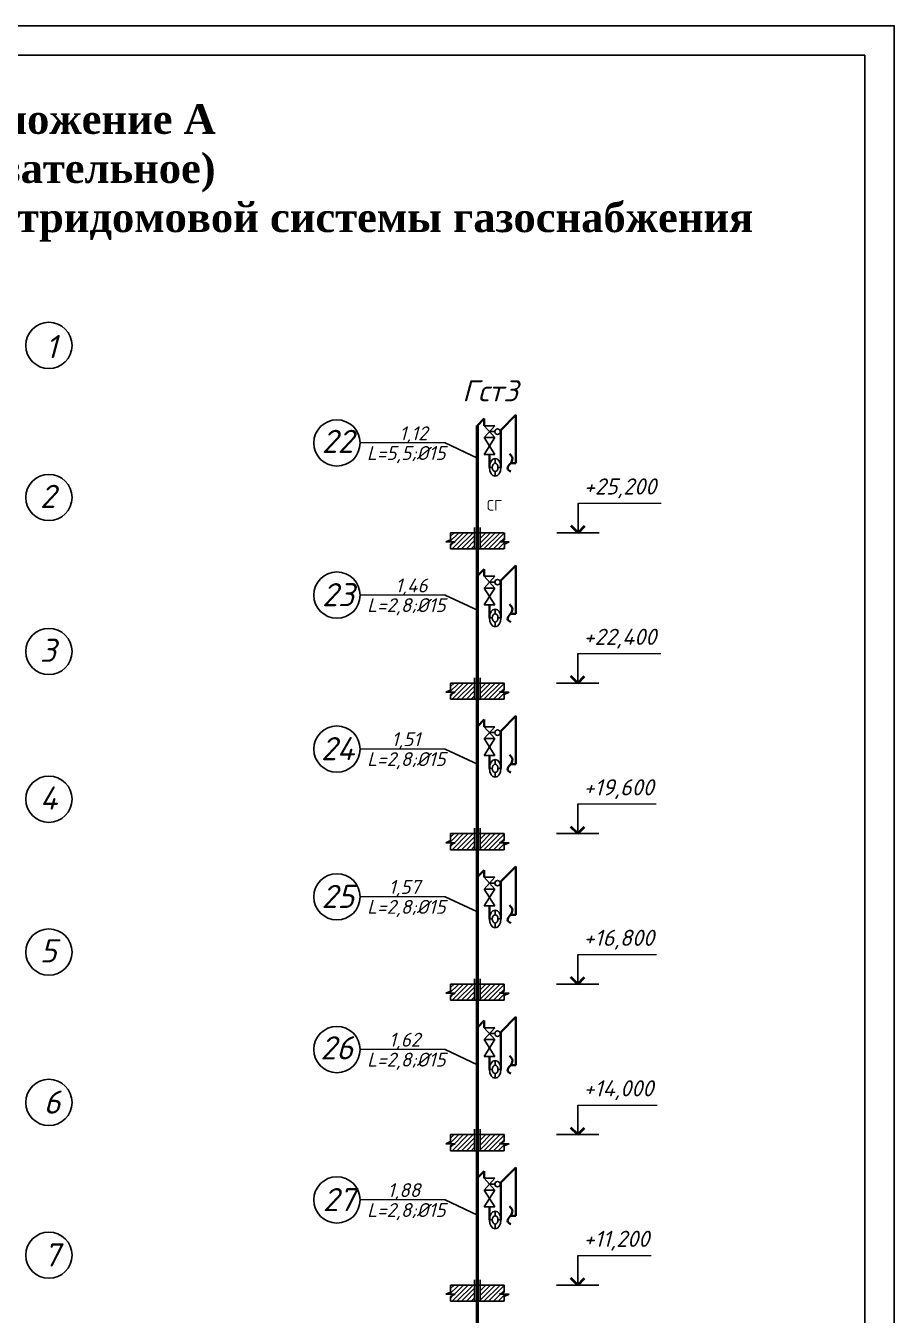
# Model space of a CAD drawing. Header units: millimetres. Extents: x -710977 to 10671, y -929782 to 89628.
# Drawn here: x 2896.1 to 3043.3, y 2924.8 to 3143.6 of the extents above; entities that cross this region are included whole.
import ezdxf

# ---------------------------------------------------------------- set-up
doc = ezdxf.new("R2010")
doc.units = ezdxf.units.MM
doc.header["$LTSCALE"] = 0.4
doc.layers.add('аксонометрия', color=84, linetype='Continuous')
doc.layers.add('кварталыИнфо', color=7, linetype='Continuous')
for name, color, linetype, lineweight in [('газ', 7, 'Continuous', 40), ('здания', 7, 'Continuous', 25), ('Надписи', 7, 'Continuous', 20)]:
    doc.layers.add(name, color=color, linetype=linetype, lineweight=lineweight)
doc.styles.add('1111', font='times.ttf', dxfattribs={"height": 3.5})
doc.styles.add('Zhenka', font='isocpeur.ttf', dxfattribs={"height": 400})
doc.styles.add('текстовый', font='isocpeui.ttf', dxfattribs={"height": 5})
pattern_1 = [(45, (2511.46534, 2806.4105), (-0.4030726, 0.4030726), [])]
pattern_2 = [(45, (2511.46534, 2831.94787), (-0.4030726, 0.4030726), [])]
pattern_3 = [(45, (2511.46534, 2857.48524), (-0.4030726, 0.4030726), [])]
pattern_4 = [(45, (2511.46534, 2883.0226), (-0.4030726, 0.4030726), [])]

msp = doc.modelspace()

# ---------------------------------------------------------------- hatches: boundary and pattern name
at = {"layer": 'аксонометрия', "lineweight": 25}
h = msp.add_hatch(dxfattribs=at)
h.set_pattern_fill('ANSI31', scale=4.560246, style=0)
h.set_pattern_definition([(45, (2511.46534, 2934.0698), (-0.4030726, 0.4030726), [])])
h.paths.add_polyline_path([(2972.181, 3054.805), (2972.181, 3057.541), (2968.077, 3057.541), (2968.077, 3056.363), (2967.268, 3055.991), (2968.886, 3055.991), (2968.077, 3055.619), (2968.077, 3054.805)])
h = msp.add_hatch(dxfattribs=at)
h.set_pattern_fill('ANSI31', scale=4.560246, style=0)
h.set_pattern_definition([(45, (2511.46534, 2908.5324), (-0.4030726, 0.4030726), [])])
h.paths.add_polyline_path([(2978.006, 3055.991), (2976.389, 3055.991), (2977.197, 3056.363), (2977.197, 3057.541), (2973.093, 3057.541), (2973.093, 3054.805), (2977.197, 3054.805), (2977.197, 3055.619)])
h = msp.add_hatch(dxfattribs=at)
h.set_pattern_fill('ANSI31', scale=4.560246, style=0)
h.set_pattern_definition([(45, (2511.46534, 2908.56), (-0.4030726, 0.4030726), [])])
h.paths.add_polyline_path([(2972.181, 3029.295), (2972.181, 3032.032), (2968.077, 3032.032), (2968.077, 3030.853), (2967.268, 3030.481), (2968.886, 3030.481), (2968.077, 3030.109), (2968.077, 3029.295)])
h = msp.add_hatch(dxfattribs=at)
h.set_pattern_fill('ANSI31', scale=4.560246, style=0)
h.set_pattern_definition(pattern_4)
h.paths.add_polyline_path([(2978.006, 3030.481), (2976.389, 3030.481), (2977.197, 3030.853), (2977.197, 3032.032), (2973.093, 3032.032), (2973.093, 3029.295), (2977.197, 3029.295), (2977.197, 3030.109)])
h = msp.add_hatch(dxfattribs=at)
h.set_pattern_fill('ANSI31', scale=4.560246, style=0)
h.set_pattern_definition(pattern_4)
h.paths.add_polyline_path([(2972.181, 3003.758), (2972.181, 3006.494), (2968.077, 3006.494), (2968.077, 3005.316), (2967.268, 3004.944), (2968.886, 3004.944), (2968.077, 3004.571), (2968.077, 3003.758)])
h = msp.add_hatch(dxfattribs=at)
h.set_pattern_fill('ANSI31', scale=4.560246, style=0)
h.set_pattern_definition(pattern_3)
h.paths.add_polyline_path([(2978.006, 3004.944), (2976.389, 3004.944), (2977.197, 3005.316), (2977.197, 3006.494), (2973.093, 3006.494), (2973.093, 3003.758), (2977.197, 3003.758), (2977.197, 3004.571)])
h = msp.add_hatch(dxfattribs=at)
h.set_pattern_fill('ANSI31', scale=4.560246, style=0)
h.set_pattern_definition(pattern_3)
h.paths.add_polyline_path([(2972.181, 2978.221), (2972.181, 2980.957), (2968.077, 2980.957), (2968.077, 2979.779), (2967.268, 2979.406), (2968.886, 2979.406), (2968.077, 2979.034), (2968.077, 2978.221)])
h = msp.add_hatch(dxfattribs=at)
h.set_pattern_fill('ANSI31', scale=4.560246, style=0)
h.set_pattern_definition(pattern_2)
h.paths.add_polyline_path([(2978.006, 2979.406), (2976.389, 2979.406), (2977.197, 2979.779), (2977.197, 2980.957), (2973.093, 2980.957), (2973.093, 2978.221), (2977.197, 2978.221), (2977.197, 2979.034)])
h = msp.add_hatch(dxfattribs=at)
h.set_pattern_fill('ANSI31', scale=4.560246, style=0)
h.set_pattern_definition(pattern_2)
h.paths.add_polyline_path([(2972.181, 2952.683), (2972.181, 2955.419), (2968.077, 2955.419), (2968.077, 2954.241), (2967.268, 2953.869), (2968.886, 2953.869), (2968.077, 2953.497), (2968.077, 2952.683)])
h = msp.add_hatch(dxfattribs=at)
h.set_pattern_fill('ANSI31', scale=4.560246, style=0)
h.set_pattern_definition(pattern_1)
h.paths.add_polyline_path([(2978.006, 2953.869), (2976.389, 2953.869), (2977.197, 2954.241), (2977.197, 2955.419), (2973.093, 2955.419), (2973.093, 2952.683), (2977.197, 2952.683), (2977.197, 2953.497)])
h = msp.add_hatch(dxfattribs=at)
h.set_pattern_fill('ANSI31', scale=4.560246, style=0)
h.set_pattern_definition(pattern_1)
h.paths.add_polyline_path([(2972.181, 2927.146), (2972.181, 2929.882), (2968.077, 2929.882), (2968.077, 2928.704), (2967.268, 2928.332), (2968.886, 2928.332), (2968.077, 2927.959), (2968.077, 2927.146)])
h = msp.add_hatch(dxfattribs=at)
h.set_pattern_fill('ANSI31', scale=4.560246, style=0)
h.set_pattern_definition([(45, (2511.46534, 2780.8731), (-0.4030726, 0.4030726), [])])
h.paths.add_polyline_path([(2978.006, 2928.332), (2976.389, 2928.332), (2977.197, 2928.704), (2977.197, 2929.882), (2973.093, 2929.882), (2973.093, 2927.146), (2977.197, 2927.146), (2977.197, 2927.959)])

# ---------------------------------------------------------------- linework, layer by layer
at = {"color": 7, "lineweight": 35}
for p, q in [((2972.637, 3075.755), (2973.798, 3076.916)), ((2973.798, 3076.916), (2973.798, 3075.696)), ((2976.612, 3074.967), (2979.191, 3077.546)), ((2979.191, 3077.546), (2979.191, 3069.338)), ((2976.612, 3068.628), (2976.612, 3074.967)), ((2974.696, 3070.844), (2974.696, 3068.628)), ((2979.191, 3069.338), (2978.279, 3069.338)), ((2972.637, 3050.218), (2973.798, 3051.378)), ((2973.798, 3051.378), (2973.798, 3050.159)), ((2976.612, 3049.429), (2979.191, 3052.009)), ((2979.191, 3052.009), (2979.191, 3043.801)), ((2976.612, 3043.091), (2976.612, 3049.429)), ((2974.696, 3045.307), (2974.696, 3043.091)), ((2979.191, 3043.801), (2978.279, 3043.801)), ((2972.637, 3024.68), (2973.798, 3025.841)), ((2973.798, 3025.841), (2973.798, 3024.622)), ((2976.612, 3023.892), (2979.191, 3026.472)), ((2979.191, 3026.472), (2979.191, 3018.263)), ((2976.612, 3017.553), (2976.612, 3023.892)), ((2974.696, 3019.77), (2974.696, 3017.553)), ((2979.191, 3018.263), (2978.279, 3018.263)), ((2972.637, 2999.143), (2973.798, 3000.304)), ((2973.798, 3000.304), (2973.798, 2999.084)), ((2976.612, 2998.355), (2979.191, 3000.934)), ((2979.191, 3000.934), (2979.191, 2992.726)), ((2976.612, 2992.016), (2976.612, 2998.355)), ((2974.696, 2994.232), (2974.696, 2992.016)), ((2979.191, 2992.726), (2978.279, 2992.726)), ((2972.637, 2973.605), (2973.798, 2974.766)), ((2973.798, 2974.766), (2973.798, 2973.547)), ((2976.612, 2972.817), (2979.191, 2975.397)), ((2979.191, 2975.397), (2979.191, 2967.188)), ((2976.612, 2966.478), (2976.612, 2972.817)), ((2974.696, 2968.695), (2974.696, 2966.478)), ((2979.191, 2967.188), (2978.279, 2967.188)), ((2976.612, 2947.28), (2979.191, 2949.86)), ((2979.191, 2949.86), (2979.191, 2941.651)), ((2972.637, 2948.068), (2973.798, 2949.229)), ((2973.798, 2949.229), (2973.798, 2948.01)), ((2976.612, 2940.941), (2976.612, 2947.28)), ((2974.696, 2943.157), (2974.696, 2940.941)), ((2979.191, 2941.651), (2978.279, 2941.651))]:
    msp.add_line(p, q, dxfattribs=at)
at = {"color": 7, "lineweight": 20}
for p, q in [((2967.205, 3072.773), (2952.76, 3072.769)), ((2967.205, 3072.773), (2952.76, 3072.769)), ((2989.71, 3062.561), (3003.781, 3062.561)), ((2967.205, 3046.966), (2952.76, 3046.962)), ((2967.205, 3046.966), (2952.76, 3046.962)), ((2989.654, 3037.051), (3003.724, 3037.051)), ((2967.205, 3020.84), (2952.76, 3020.836)), ((2967.205, 3020.84), (2952.76, 3020.836)), ((2989.654, 3011.514), (3002.94, 3011.514)), ((2967.205, 2995.769), (2952.76, 2995.765)), ((2967.205, 2995.769), (2952.76, 2995.765)), ((2989.654, 2985.976), (3003.018, 2985.976)), ((2967.205, 2969.847), (2952.76, 2969.843)), ((2967.205, 2969.847), (2952.76, 2969.843)), ((2989.654, 2960.439), (3003.128, 2960.439)), ((2967.205, 2944.326), (2952.76, 2944.323)), ((2967.205, 2944.326), (2952.76, 2944.323)), ((2989.654, 2934.902), (3002.127, 2934.902))]:
    msp.add_line(p, q, dxfattribs=at)
at = {"color": 7, "lineweight": 25}
for p, q in [((2989.71, 3062.561), (2989.71, 3057.541)), ((2986.113, 3057.541), (2993.307, 3057.541)), ((2989.654, 3037.051), (2989.654, 3032.032)), ((2986.057, 3032.032), (2993.251, 3032.032)), ((2989.654, 3011.514), (2989.654, 3006.494)), ((2986.057, 3006.494), (2993.251, 3006.494)), ((2989.654, 2985.976), (2989.654, 2980.957)), ((2986.057, 2980.957), (2993.251, 2980.957)), ((2989.654, 2960.439), (2989.654, 2955.419)), ((2986.057, 2955.419), (2993.251, 2955.419)), ((2989.654, 2934.902), (2989.654, 2929.882)), ((2986.057, 2929.882), (2993.251, 2929.882))]:
    msp.add_line(p, q, dxfattribs=at)
msp.add_lwpolyline([(2746.323, 3143.559), (2746.323, 2723.559), (3043.323, 2723.559), (3043.323, 3143.559)], close=True)
for centre in [(2899.995, 3089.323), (2948.834, 3072.769), (2899.995, 3063.517), (2948.834, 3046.962), (2899.995, 3037.39), (2948.834, 3020.836), (2899.995, 3012.319), (2948.834, 2995.765), (2899.995, 2986.398), (2948.834, 2969.843), (2899.995, 2960.877), (2948.834, 2944.323), (2899.995, 2934.955)]:
    msp.add_circle(centre, 3.926, dxfattribs=at)
at = {"color": 7, "lineweight": 35}
for points in [[(2978.092, 3070.935), (2978.572, 3070.137), (2978.218, 3069.256), (2977.763, 3068.449), (2978.29, 3067.922)], [(2978.092, 3045.397), (2978.572, 3044.599), (2978.218, 3043.719), (2977.763, 3042.912), (2978.29, 3042.385)], [(2978.092, 3019.86), (2978.572, 3019.062), (2978.218, 3018.181), (2977.763, 3017.375), (2978.29, 3016.847)], [(2978.092, 2994.323), (2978.572, 2993.525), (2978.218, 2992.644), (2977.763, 2991.837), (2978.29, 2991.31)], [(2978.092, 2968.785), (2978.572, 2967.987), (2978.218, 2967.106), (2977.763, 2966.3), (2978.29, 2965.772)], [(2978.092, 2943.248), (2978.572, 2942.45), (2978.218, 2941.569), (2977.763, 2940.763), (2978.29, 2940.235)]]:
    msp.add_spline(points, degree=3, dxfattribs=at)
at = {"layer": 'аксонометрия', "color": 7, "lineweight": 53}
for p, q in [((2972.637, 3054.805), (2972.637, 3075.755)), ((2972.637, 3050.245), (2972.637, 3054.805)), ((2972.637, 2845.946), (2972.637, 3050.245))]:
    msp.add_line(p, q, dxfattribs=at)
at = {"layer": 'аксонометрия', "color": 7, "lineweight": 25}
for p, q in [((2974.696, 3074.693), (2975.608, 3074.693)), ((2975.654, 3069.345), (2975.654, 3070.135)), ((2975.179, 3068.628), (2974.696, 3068.628)), ((2975.654, 3067.121), (2975.654, 3067.911)), ((2976.612, 3068.628), (2976.129, 3068.628)), ((2968.077, 3057.541), (2977.197, 3057.541)), ((2968.077, 3057.541), (2968.077, 3056.363)), ((2972.181, 3057.541), (2972.181, 3058.453)), ((2972.181, 3057.541), (2972.181, 3054.805)), ((2973.093, 3057.541), (2973.093, 3058.453)), ((2973.093, 3057.541), (2973.093, 3054.805)), ((2977.243, 3057.541), (2977.243, 3056.363)), ((2968.077, 3056.363), (2967.268, 3055.991)), ((2967.268, 3055.991), (2968.886, 3055.991)), ((2968.077, 3055.619), (2968.886, 3055.991)), ((2968.077, 3055.619), (2968.077, 3054.805)), ((2968.077, 3054.805), (2977.197, 3054.805)), ((2977.243, 3056.363), (2976.435, 3055.991)), ((2976.435, 3055.991), (2978.052, 3055.991)), ((2977.243, 3055.619), (2978.052, 3055.991)), ((2977.243, 3055.619), (2977.243, 3054.805)), ((2974.696, 3049.156), (2975.608, 3049.156)), ((2975.654, 3043.807), (2975.654, 3044.598)), ((2975.179, 3043.091), (2974.696, 3043.091)), ((2975.654, 3041.583), (2975.654, 3042.374)), ((2976.612, 3043.091), (2976.129, 3043.091)), ((2972.181, 3032.032), (2972.181, 3032.944)), ((2973.093, 3032.032), (2973.093, 3032.944)), ((2968.077, 3030.853), (2967.268, 3030.481)), ((2967.268, 3030.481), (2968.886, 3030.481)), ((2968.077, 3032.032), (2977.197, 3032.032)), ((2968.077, 3032.032), (2968.077, 3030.853)), ((2968.077, 3030.109), (2968.886, 3030.481)), ((2972.181, 3032.032), (2972.181, 3029.295)), ((2973.093, 3032.032), (2973.093, 3029.295)), ((2977.197, 3030.853), (2976.389, 3030.481)), ((2976.389, 3030.481), (2978.006, 3030.481)), ((2977.197, 3032.032), (2977.197, 3030.853)), ((2977.197, 3030.109), (2978.006, 3030.481)), ((2968.077, 3030.109), (2968.077, 3029.295)), ((2968.077, 3029.295), (2977.197, 3029.295)), ((2972.637, 3029.295), (2972.637, 3024.735)), ((2977.197, 3030.109), (2977.197, 3029.295)), ((2974.696, 3023.618), (2975.608, 3023.618)), ((2975.179, 3017.553), (2974.696, 3017.553)), ((2975.654, 3018.27), (2975.654, 3019.061)), ((2976.612, 3017.553), (2976.129, 3017.553)), ((2975.654, 3016.046), (2975.654, 3016.837)), ((2968.077, 3006.494), (2977.197, 3006.494)), ((2968.077, 3006.494), (2968.077, 3005.316)), ((2972.181, 3006.494), (2972.181, 3007.406)), ((2972.181, 3006.494), (2972.181, 3003.758)), ((2973.093, 3006.494), (2973.093, 3007.406)), ((2973.093, 3006.494), (2973.093, 3003.758)), ((2977.197, 3006.494), (2977.197, 3005.316)), ((2968.077, 3005.316), (2967.268, 3004.944)), ((2967.268, 3004.944), (2968.886, 3004.944)), ((2968.077, 3004.571), (2968.886, 3004.944)), ((2968.077, 3004.571), (2968.077, 3003.758)), ((2977.197, 3005.316), (2976.389, 3004.944)), ((2976.389, 3004.944), (2978.006, 3004.944)), ((2977.197, 3004.571), (2978.006, 3004.944)), ((2977.197, 3004.571), (2977.197, 3003.758)), ((2968.077, 3003.758), (2977.197, 3003.758)), ((2972.637, 3003.758), (2972.637, 2999.198)), ((2974.696, 2998.081), (2975.608, 2998.081)), ((2975.654, 2992.732), (2975.654, 2993.523)), ((2975.179, 2992.016), (2974.696, 2992.016)), ((2975.654, 2990.509), (2975.654, 2991.299)), ((2976.612, 2992.016), (2976.129, 2992.016)), ((2968.077, 2980.957), (2977.197, 2980.957)), ((2968.077, 2980.957), (2968.077, 2979.779)), ((2972.181, 2980.957), (2972.181, 2981.869)), ((2972.181, 2980.957), (2972.181, 2978.221)), ((2973.093, 2980.957), (2973.093, 2981.869)), ((2973.093, 2980.957), (2973.093, 2978.221)), ((2977.197, 2980.957), (2977.197, 2979.779)), ((2968.077, 2979.779), (2967.268, 2979.406)), ((2967.268, 2979.406), (2968.886, 2979.406)), ((2968.077, 2979.034), (2968.886, 2979.406)), ((2968.077, 2979.034), (2968.077, 2978.221)), ((2968.077, 2978.221), (2977.197, 2978.221)), ((2972.637, 2978.221), (2972.637, 2973.66)), ((2977.197, 2979.779), (2976.389, 2979.406)), ((2976.389, 2979.406), (2978.006, 2979.406)), ((2977.197, 2979.034), (2978.006, 2979.406)), ((2977.197, 2979.034), (2977.197, 2978.221)), ((2974.696, 2972.544), (2975.608, 2972.544)), ((2975.654, 2967.195), (2975.654, 2967.986)), ((2975.179, 2966.478), (2974.696, 2966.478)), ((2975.654, 2964.971), (2975.654, 2965.762)), ((2976.612, 2966.478), (2976.129, 2966.478)), ((2972.181, 2955.419), (2972.181, 2956.332)), ((2973.093, 2955.419), (2973.093, 2956.332)), ((2968.077, 2954.241), (2967.268, 2953.869)), ((2967.268, 2953.869), (2968.886, 2953.869)), ((2968.077, 2955.419), (2977.197, 2955.419)), ((2968.077, 2955.419), (2968.077, 2954.241)), ((2968.077, 2953.497), (2968.886, 2953.869)), ((2972.181, 2955.419), (2972.181, 2952.683)), ((2973.093, 2955.419), (2973.093, 2952.683)), ((2977.197, 2954.241), (2976.389, 2953.869)), ((2976.389, 2953.869), (2978.006, 2953.869)), ((2977.197, 2955.419), (2977.197, 2954.241)), ((2977.197, 2953.497), (2978.006, 2953.869)), ((2968.077, 2953.497), (2968.077, 2952.683)), ((2968.077, 2952.683), (2977.197, 2952.683)), ((2972.637, 2952.683), (2972.637, 2948.123)), ((2977.197, 2953.497), (2977.197, 2952.683)), ((2974.696, 2947.006), (2975.608, 2947.006)), ((2975.179, 2940.941), (2974.696, 2940.941)), ((2975.654, 2941.658), (2975.654, 2942.448)), ((2976.612, 2940.941), (2976.129, 2940.941)), ((2975.654, 2939.434), (2975.654, 2940.225)), ((2968.077, 2929.882), (2977.197, 2929.882)), ((2968.077, 2929.882), (2968.077, 2928.704)), ((2972.181, 2929.882), (2972.181, 2930.794)), ((2972.181, 2929.882), (2972.181, 2927.146)), ((2973.093, 2929.882), (2973.093, 2930.794)), ((2973.093, 2929.882), (2973.093, 2927.146)), ((2977.197, 2929.882), (2977.197, 2928.704)), ((2968.077, 2928.704), (2967.268, 2928.332)), ((2967.268, 2928.332), (2968.886, 2928.332)), ((2968.077, 2927.959), (2968.886, 2928.332)), ((2968.077, 2927.959), (2968.077, 2927.146)), ((2977.197, 2928.704), (2976.389, 2928.332)), ((2976.389, 2928.332), (2978.006, 2928.332)), ((2977.197, 2927.959), (2978.006, 2928.332)), ((2977.197, 2927.959), (2977.197, 2927.146)), ((2968.077, 2927.146), (2977.197, 2927.146))]:
    msp.add_line(p, q, dxfattribs=at)
for centre in [(2976.064, 3074.693), (2976.064, 3049.156), (2976.064, 3023.618), (2976.064, 2998.081), (2976.064, 2972.544), (2976.064, 2947.006)]:
    msp.add_circle(centre, 0.456, dxfattribs=at)
at = {"layer": 'аксонометрия', "color": 7, "lineweight": 25, "extrusion": (0, 0, -1)}
for centre, major_axis, ratio in [((2975.654, 3068.628), (0, -1.507), 0.6353435), ((2975.654, 3068.628), (0, -0.717), 0.6634455), ((2975.654, 3043.091), (0, -1.507), 0.6353435), ((2975.654, 3043.091), (0, -0.717), 0.6634455), ((2975.654, 3017.553), (0, -1.507), 0.6353435), ((2975.654, 3017.553), (0, -0.717), 0.6634455), ((2975.654, 2992.016), (0, -1.507), 0.6353435), ((2975.654, 2992.016), (0, -0.717), 0.6634455), ((2975.654, 2966.478), (0, -1.507), 0.6353435), ((2975.654, 2966.478), (0, -0.717), 0.6634455), ((2975.654, 2940.941), (0, -1.507), 0.6353435), ((2975.654, 2940.941), (0, -0.717), 0.6634455)]:
    msp.add_ellipse(centre, major_axis=major_axis, ratio=ratio, dxfattribs=at)
at = {"layer": 'кварталыИнфо', "ltscale": 0.12}
for p, q in [((2973.798, 3075.696), (2975.595, 3075.696)), ((2975.595, 3073.69), (2973.798, 3075.696)), ((2975.595, 3075.696), (2973.798, 3073.69)), ((2967.205, 3072.773), (2972.637, 3070.201)), ((2973.798, 3073.69), (2975.595, 3073.69)), ((2973.798, 3070.844), (2975.595, 3073.69)), ((2973.798, 3073.69), (2975.595, 3070.844)), ((2975.595, 3070.844), (2973.798, 3070.844)), ((2973.798, 3050.159), (2975.595, 3050.159)), ((2975.595, 3048.152), (2973.798, 3050.159)), ((2975.595, 3050.159), (2973.798, 3048.152)), ((2973.798, 3048.152), (2975.595, 3048.152)), ((2973.798, 3045.307), (2975.595, 3048.152)), ((2973.798, 3048.152), (2975.595, 3045.307)), ((2967.205, 3046.966), (2972.637, 3044.394)), ((2975.595, 3045.307), (2973.798, 3045.307)), ((2973.798, 3024.622), (2975.595, 3024.622)), ((2975.595, 3022.615), (2973.798, 3024.622)), ((2975.595, 3024.622), (2973.798, 3022.615)), ((2973.798, 3022.615), (2975.595, 3022.615)), ((2973.798, 3019.77), (2975.595, 3022.615)), ((2973.798, 3022.615), (2975.595, 3019.77)), ((2967.205, 3020.84), (2972.637, 3018.267)), ((2975.595, 3019.77), (2973.798, 3019.77)), ((2973.798, 2999.084), (2975.595, 2999.084)), ((2975.595, 2997.078), (2973.798, 2999.084)), ((2975.595, 2999.084), (2973.798, 2997.078)), ((2967.205, 2995.769), (2972.637, 2993.196)), ((2973.798, 2997.078), (2975.595, 2997.078)), ((2973.798, 2994.232), (2975.595, 2997.078)), ((2973.798, 2997.078), (2975.595, 2994.232)), ((2975.595, 2994.232), (2973.798, 2994.232)), ((2973.798, 2973.547), (2975.595, 2973.547)), ((2975.595, 2971.54), (2973.798, 2973.547)), ((2975.595, 2973.547), (2973.798, 2971.54)), ((2973.798, 2971.54), (2975.595, 2971.54)), ((2973.798, 2968.695), (2975.595, 2971.54)), ((2973.798, 2971.54), (2975.595, 2968.695)), ((2967.205, 2969.847), (2972.637, 2967.275)), ((2975.595, 2968.695), (2973.798, 2968.695)), ((2973.798, 2948.01), (2975.595, 2948.01)), ((2975.595, 2946.003), (2973.798, 2948.01)), ((2975.595, 2948.01), (2973.798, 2946.003)), ((2973.798, 2946.003), (2975.595, 2946.003)), ((2973.798, 2943.157), (2975.595, 2946.003)), ((2973.798, 2946.003), (2975.595, 2943.157)), ((2967.205, 2944.326), (2972.637, 2941.754)), ((2975.595, 2943.157), (2973.798, 2943.157))]:
    msp.add_line(p, q, dxfattribs=at)
at = {"layer": 'кварталыИнфо', "lineweight": 53, "ltscale": 0.12}
for q in [(2972.637, 3070.201), (2972.637, 3067.556), (2972.637, 3063.47)]:
    msp.add_line((2972.637, 3057.541), q, dxfattribs=at)
at = {"layer": 'кварталыИнфо', "ltscale": 0.12}
msp.add_lwpolyline([(2766.323, 3138.559), (3038.323, 3138.559), (3038.323, 2728.559), (2766.323, 2728.559)], close=True, dxfattribs=at)
at = {"layer": 'Надписи', "color": 7, "linetype": 'ByBlock', "lineweight": 40, "ltscale": 0.2}
for p, q in [((2989.71, 3057.541), (2988.549, 3058.702)), ((2989.71, 3057.541), (2990.871, 3058.702)), ((2989.654, 3032.032), (2988.493, 3033.192)), ((2989.654, 3032.032), (2990.815, 3033.192)), ((2989.654, 3006.494), (2988.493, 3007.655)), ((2989.654, 3006.494), (2990.815, 3007.655)), ((2989.654, 2980.957), (2988.493, 2982.118)), ((2989.654, 2980.957), (2990.815, 2982.118)), ((2989.654, 2955.419), (2988.493, 2956.58)), ((2989.654, 2955.419), (2990.815, 2956.58)), ((2989.654, 2929.882), (2988.493, 2931.043)), ((2989.654, 2929.882), (2990.815, 2931.043))]:
    msp.add_line(p, q, dxfattribs=at)

# ---------------------------------------------------------------- texts
at = {"color": 7, "lineweight": 25, "char_height": 3.9263, "style": 'текстовый'}
for s, insert, attachment_point in [('{\\fISOCPEUR|b0|i1|c204|p34;1}', (2899.417, 3091.09), 1), ('{\\fISOCPEUR|b0|i1|c204|p34;22}', (2951.617, 3075.013), 3), ('{\\fISOCPEUR|b0|i1|c204|p34;2}', (2898.452, 3065.678), 1), ('{\\fISOCPEUR|b0|i1|c204|p34;23}', (2951.75, 3048.995), 3), ('{\\fISOCPEUR|b0|i1|c204|p34;3}', (2898.452, 3039.552), 1), ('{\\fISOCPEUR|b0|i1|c204|p34;24}', (2951.75, 3022.869), 3), ('{\\fISOCPEUR|b0|i1|c204|p34;4}', (2898.452, 3014.481), 1), ('{\\fISOCPEUR|b0|i1|c204|p34;25}', (2951.75, 2997.798), 3), ('{\\fISOCPEUR|b0|i1|c204|p34;5}', (2898.452, 2988.559), 1), ('{\\fISOCPEUR|b0|i1|c204|p34;26}', (2951.555, 2972.11), 3), ('{\\fISOCPEUR|b0|i1|c204|p34;6}', (2899.085, 2962.898), 1), ('{\\fISOCPEUR|b0|i1|c204|p34;27}', (2951.861, 2946.352), 3), ('{\\fISOCPEUR|b0|i1|c204|p34;7}', (2899.085, 2936.976), 1)]:
    msp.add_mtext(s, dxfattribs=dict(at, insert=insert, attachment_point=attachment_point))
at = {"color": 7, "lineweight": 35, "insert": (2970.084, 3083.414), "char_height": 3.57666, "width": 23.15318, "attachment_point": 1, "style": 'текстовый'}
msp.add_mtext('{\\fISOCPEUR|b0|i1|c204|p34;Гст3}', dxfattribs=at)
at = {"color": 7, "lineweight": 20, "width": 13.63061, "attachment_point": 1, "style": 'текстовый'}
for s, insert, char_height in [('{\\fISOCPEUR|b0|i1|c0|p34;+2\\fISOCPEUR|b0|i1|c204|p34;5\\fISOCPEUR|b0|i1|c0|p34;,\\fISOCPEUR|b0|i1|c204|p34;2\\fISOCPEUR|b0|i1|c0|p34;00}', (2990.706, 3066.762), 2.736147), ('{\\fISOCPEUR|b0|i1|c0|p34;+22,400}', (2990.649, 3041.252), 2.73615), ('{\\fISOCPEUR|b0|i1|c0|p34;+19,600}', (2990.649, 3015.715), 2.73615), ('{\\fISOCPEUR|b0|i1|c0|p34;+16,800}', (2990.649, 2990.177), 2.73615), ('{\\fISOCPEUR|b0|i1|c0|p34;+14,000}', (2990.649, 2964.64), 2.73615), ('{\\fISOCPEUR|b0|i1|c0|p34;+11,200}', (2990.649, 2939.103), 2.73615)]:
    msp.add_mtext(s, dxfattribs=dict(at, insert=insert, char_height=char_height))
at = {"layer": 'аксонометрия', "color": 7, "lineweight": 35, "insert": (2974.252, 3063.117), "char_height": 1.8241, "width": 2.78109, "attachment_point": 1, "style": 'Zhenka'}
msp.add_mtext('СГ', dxfattribs=at)
at = {"layer": 'газ', "lineweight": 70, "ltscale": 0.08, "insert": (2766.323, 3138.559), "char_height": 5, "attachment_point": 1, "style": '1111'}
msp.add_mtext_dynamic_manual_height_columns('\\pi98.78985;{\\fTimes New Roman|b1|i0|c204|p18;\\P\\pi111.29805;Приложение А\\P\\pi111.67919;(обязательное)\\P\\pi23.90462;Аксонометрическая схема внутридомовой системы газоснабжения}', width=272, gutter_width=17.5, heights=[43.152], dxfattribs=at)
at = {"layer": 'здания', "color": 7, "lineweight": 20, "char_height": 2.35578, "width": 17.1857, "attachment_point": 3, "style": 'текстовый'}
for s, insert in [('{\\fISOCPEUR|b0|i1|c204|p34;1},{\\fISOCPEUR|b0|i1|c204|p34;12}', (2964.198, 3075.586)), ('L={\\fISOCPEUR|b0|i1|c204|p34;5},{\\fISOCPEUR|b0|i1|c204|p34;5};%%C15', (2967.259, 3072.243)), ('{\\fISOCPEUR|b0|i1|c204|p34;1},{\\fISOCPEUR|b0|i1|c204|p34;46}', (2964.198, 3049.779)), ('L={\\fISOCPEUR|b0|i1|c204|p34;2},{\\fISOCPEUR|b0|i1|c204|p34;8};%%C15', (2967.259, 3046.436)), ('{\\fISOCPEUR|b0|i1|c204|p34;1},{\\fISOCPEUR|b0|i1|c204|p34;5}1', (2962.964, 3023.688)), ('L={\\fISOCPEUR|b0|i1|c204|p34;2},{\\fISOCPEUR|b0|i1|c204|p34;8};%%C15', (2967.259, 3020.309)), ('{\\fISOCPEUR|b0|i1|c204|p34;1},{\\fISOCPEUR|b0|i1|c204|p34;57}', (2962.964, 2998.618)), ('L={\\fISOCPEUR|b0|i1|c204|p34;2},{\\fISOCPEUR|b0|i1|c204|p34;8};%%C15', (2967.259, 2995.238)), ('{\\fISOCPEUR|b0|i1|c204|p34;1},{\\fISOCPEUR|b0|i1|c204|p34;62}', (2962.964, 2972.696)), ('L={\\fISOCPEUR|b0|i1|c204|p34;2},{\\fISOCPEUR|b0|i1|c204|p34;8};%%C15', (2967.259, 2969.317)), ('{\\fISOCPEUR|b0|i1|c204|p34;1},{\\fISOCPEUR|b0|i1|c204|p34;88}', (2962.964, 2947.175)), ('L={\\fISOCPEUR|b0|i1|c204|p34;2},{\\fISOCPEUR|b0|i1|c204|p34;8};%%C15', (2967.259, 2943.796))]:
    msp.add_mtext(s, dxfattribs=dict(at, insert=insert))

doc.saveas('drawing.dxf')
